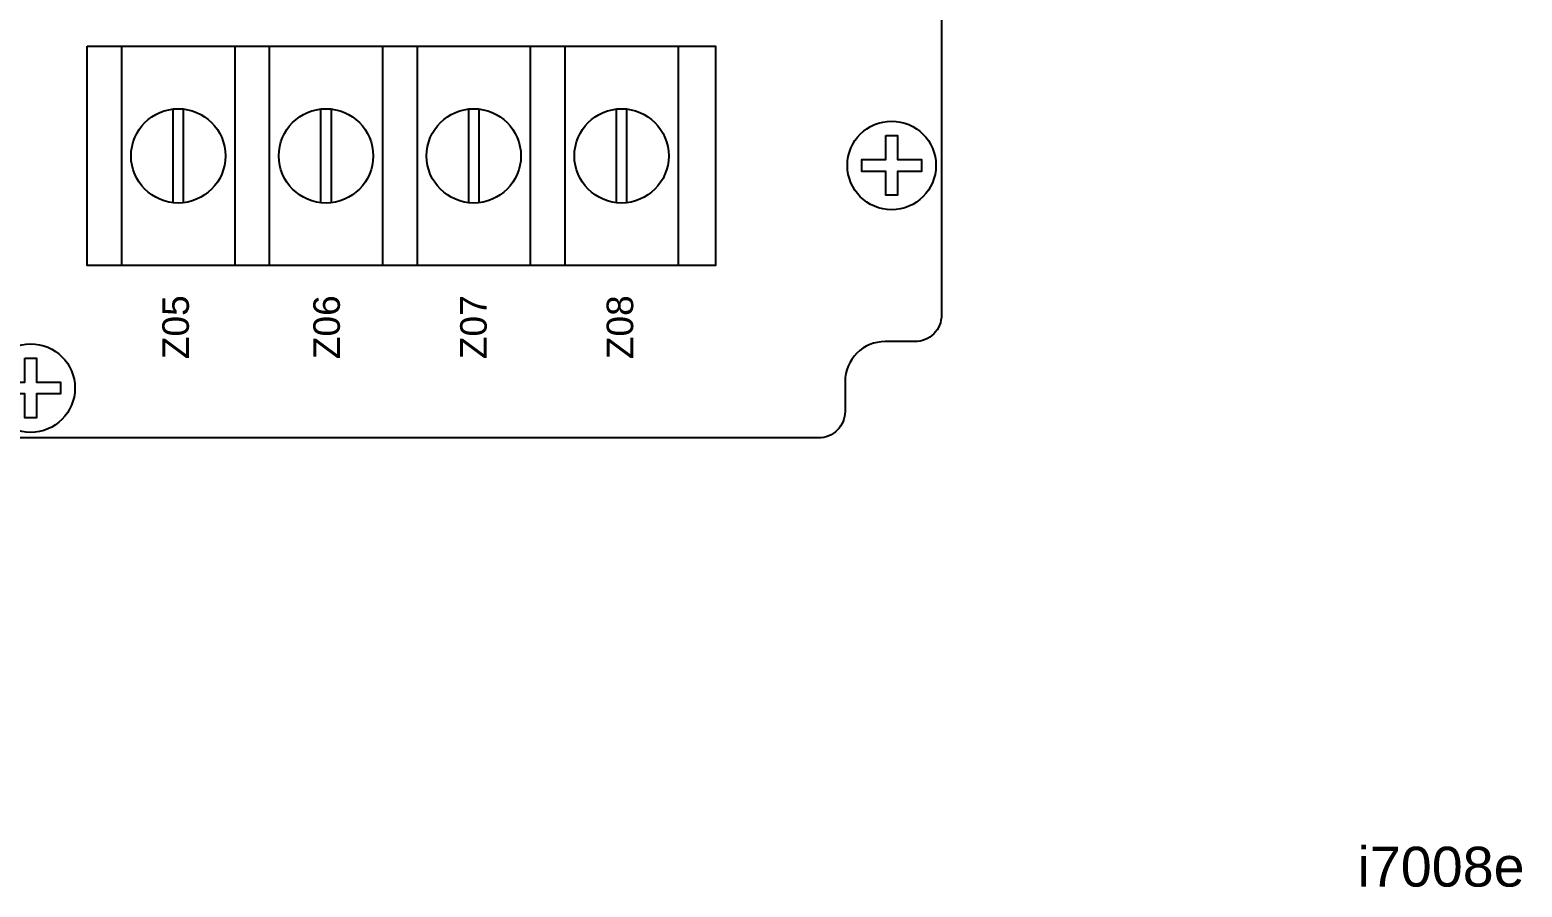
# Model space of a CAD drawing. Extents: x 1.1 to 23.7, y 0.2 to 17.2.
# Drawn here: x 19.324 to 23.743, y 0.248 to 2.787 of the extents above; entities that cross this region are included whole.
import ezdxf
from ezdxf.enums import TextEntityAlignment as Align

# ---------------------------------------------------------------- set-up
doc = ezdxf.new("R2010")
doc.units = 0
doc.header["$MEASUREMENT"] = 0
doc.layers.add('7_00______DWG_', color=7, linetype='CONTINUOUS')
doc.styles.add('ARIAL', font='arial.ttf')

msp = doc.modelspace()

# ---------------------------------------------------------------- linework, layer by layer
at = {"layer": '7_00______DWG_'}
msp.add_lwpolyline([(16.9941, 8.8621), (21.6595, 8.8621, -0.414214), (21.7382, 8.7834), (21.7382, 8.6948, 0.414214), (21.8563, 8.5767), (21.9449, 8.5767, -0.414214), (22.0236, 8.498), (22.0236, 1.9428, -0.414214), (21.9449, 1.8641), (21.8563, 1.8641, 0.414214), (21.7382, 1.746), (21.7382, 1.6574, -0.414214), (21.6595, 1.5787), (16.9941, 1.5787, -0.414214), (16.9154, 1.6574), (16.9154, 1.746, 0.414214), (16.7973, 1.8641), (16.7087, 1.8641, -0.414214), (16.6299, 1.9428), (16.6299, 8.498, -0.414214), (16.7087, 8.5767), (16.7973, 8.5767, 0.414214), (16.9154, 8.6948), (16.9154, 8.7834, -0.414214)], format="xyb", close=True, dxfattribs=at)
for points in [[(19.494, 2.7392), (21.354, 2.7392), (21.354, 2.0891), (19.494, 2.0891)], [(21.8585, 2.4744), (21.8935, 2.4744), (21.8935, 2.4033), (21.9646, 2.4033), (21.9646, 2.3683), (21.8935, 2.3683), (21.8935, 2.2973), (21.8585, 2.2973), (21.8585, 2.3683), (21.7875, 2.3683), (21.7875, 2.4033), (21.8585, 2.4033)], [(19.3093, 1.8149), (19.3443, 1.8149), (19.3443, 1.7439), (19.4154, 1.7439), (19.4154, 1.7089), (19.3443, 1.7089), (19.3443, 1.6378), (19.3093, 1.6378), (19.3093, 1.7089), (19.2383, 1.7089), (19.2383, 1.7439), (19.3093, 1.7439)]]:
    msp.add_lwpolyline(points, close=True, dxfattribs=at)
for points in [[(19.596, 2.7392), (19.596, 2.0891)], [(19.9312, 2.7392), (19.9312, 2.0891)], [(20.0335, 2.7392), (20.0335, 2.0891)], [(20.3687, 2.7392), (20.3687, 2.0891)], [(20.471, 2.7392), (20.471, 2.0891)], [(20.8062, 2.7392), (20.8062, 2.0891)], [(20.9085, 2.7392), (20.9085, 2.0891)], [(21.2437, 2.7392), (21.2437, 2.0891)], [(19.7488, 2.2763), (19.7488, 2.552)], [(19.7788, 2.552), (19.7788, 2.2762)], [(20.1863, 2.2763), (20.1863, 2.552)], [(20.2163, 2.552), (20.2163, 2.2762)], [(20.6238, 2.2763), (20.6238, 2.552)], [(20.6538, 2.552), (20.6538, 2.2762)], [(21.0613, 2.2763), (21.0613, 2.552)], [(21.0913, 2.552), (21.0913, 2.2762)]]:
    msp.add_lwpolyline(points, dxfattribs=at)
for centre, radius in [((19.7638, 2.4141), 0.1396), ((20.2013, 2.4141), 0.1396), ((20.6388, 2.4141), 0.1396), ((21.0763, 2.4141), 0.1396), ((21.876, 2.3858), 0.1312), ((19.3268, 1.7264), 0.1312)]:
    msp.add_circle(centre, radius, dxfattribs=at)

# ---------------------------------------------------------------- texts
at = {"layer": '7_00______DWG_', "style": 'ARIAL'}
for s, p in [('Z05', (19.7954, 1.8119)), ('Z06', (20.2424, 1.8119)), ('Z07', (20.6771, 1.8119)), ('Z08', (21.1108, 1.8119))]:
    msp.add_text(s, height=0.07867, rotation=90, dxfattribs=at).set_placement(p)
msp.add_text('i7008e', height=0.118, dxfattribs=at).set_placement((23.75, 0.25), align=Align.RIGHT)

doc.saveas('drawing.dxf')
